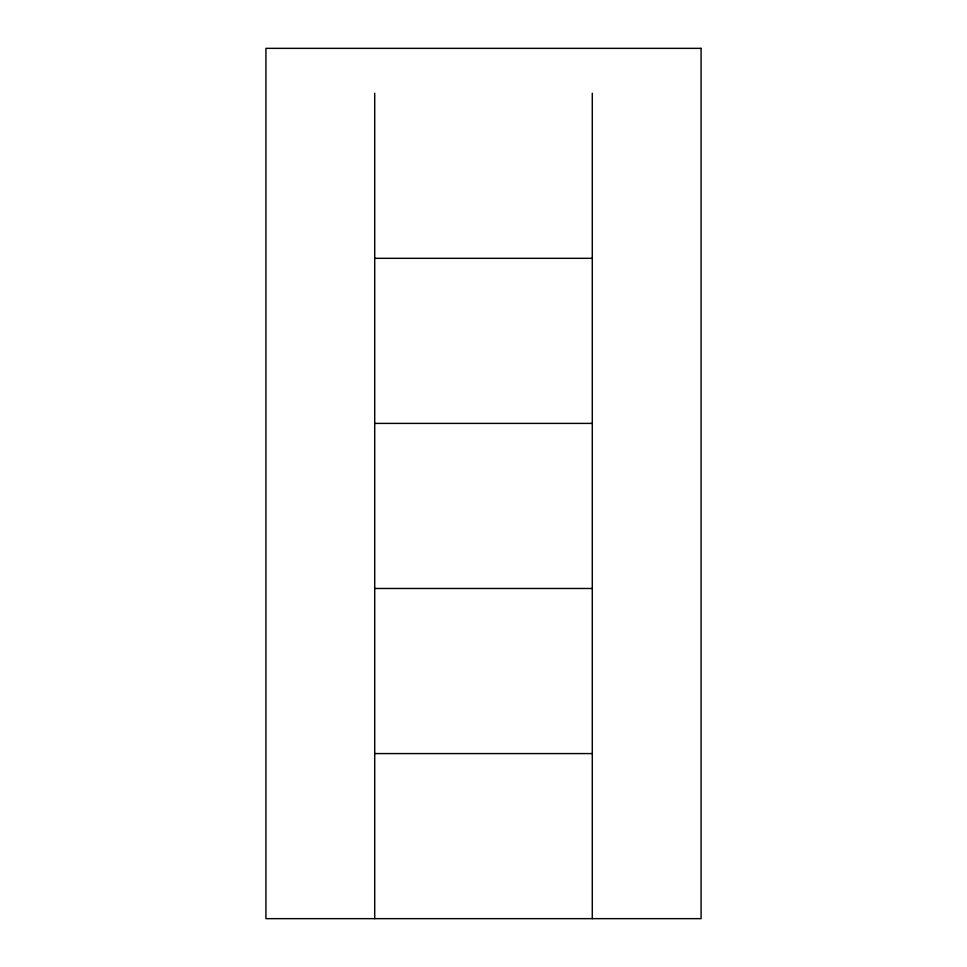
<?xml version="1.0" encoding="UTF-8"?>
<svg xmlns="http://www.w3.org/2000/svg" width="967" height="967" viewBox="0 0 967 967"><rect width="100%" height="100%" fill="white"/><g stroke="black" fill="none" stroke-linecap="round" stroke-linejoin="round"><path stroke-width="1.45" d="M374.712 258.322L592.288 258.322M374.712 423.401L592.288 423.401M374.712 588.48L592.288 588.48M374.712 753.571L592.288 753.571M592.288 93.231L592.288 918.65M374.712 93.231L374.712 918.65M701.075 48.35L265.925 48.35L265.925 918.65L701.075 918.65L701.075 48.35"/></g></svg>
